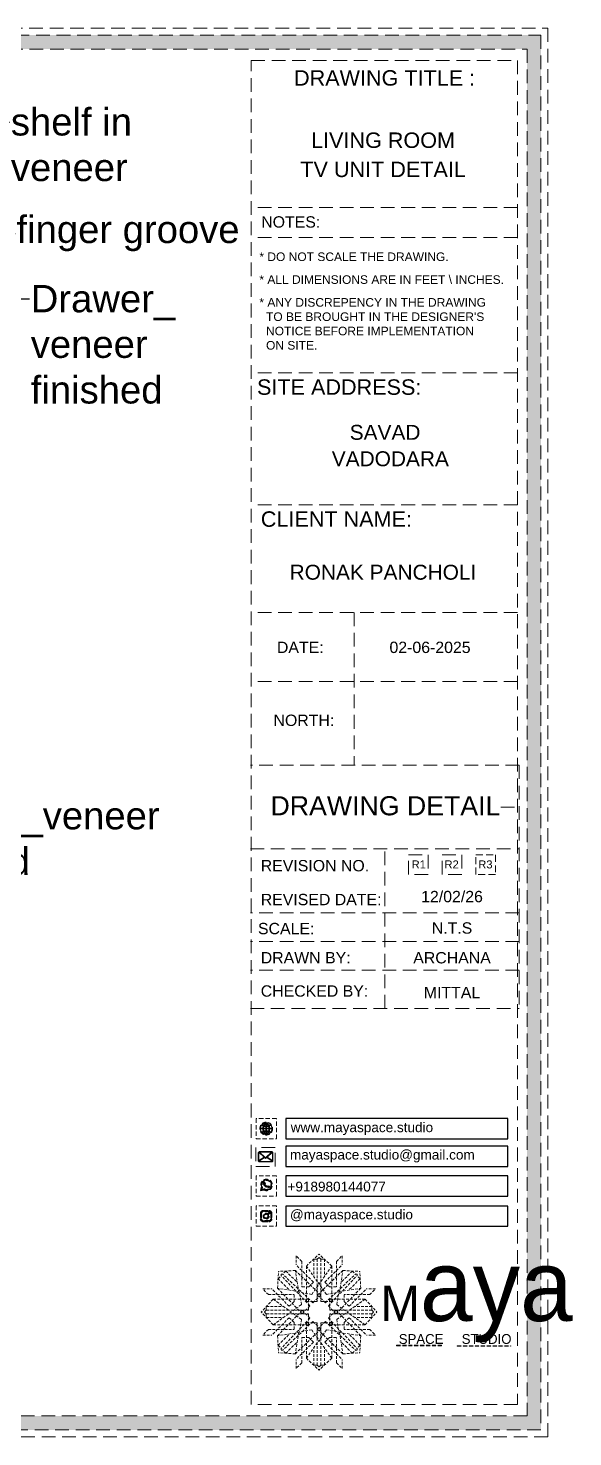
# Model space of a CAD drawing. Header units: millimetres. Extents: x 35877 to 3066687, y -650199 to -40525.
# Drawn here: x 147444.4 to 147484.2, y -179485.1 to -179382.1 of the extents above; entities that cross this region are included whole.
import ezdxf
from ezdxf import colors
from ezdxf.entities.mleader import LeaderData, LeaderLine
from ezdxf.enums import TextEntityAlignment as Align
from ezdxf.math import Vec2, Vec3

# ---------------------------------------------------------------- set-up
doc = ezdxf.new("R2010")
doc.units = ezdxf.units.MM
doc.header["$MEASUREMENT"] = 0
doc.linetypes.add('DASHEDX2', pattern=[1.5, 1, -0.5])
for name, color, linetype, lineweight in [('dim05', 1, 'Continuous', 13), ('Dimension', 10, 'DASHEDX2', 20), ('NAME PLATE', 7, 'Continuous', 25)]:
    doc.layers.add(name, color=color, linetype=linetype, lineweight=lineweight)
doc.styles.add('Arial', font='arial.ttf')
doc.styles.get("Standard").update_dxf_attribs({"font": 'arial.ttf', "height": 6})

# ---------------------------------------------------------------- blocks, each defined once
blk = doc.blocks.new('FSFSF')
at = {"color": 42, "lineweight": 5, "true_color": 0xe0ac11}
for p, q in [((28600.03, 143.51), (28600.03, 140.16)), ((28602.15, 141.41), (28600.03, 143.51)), ((28602.15, 141.41), (28602.15, 131.95)), ((28603.86, 139.69), (28608.58, 144.08)), ((28607.9, 142.22), (28606.58, 142.22)), ((28606.58, 142.22), (28606.58, 135.84)), ((28607.9, 142.22), (28608.58, 142.85)), ((28607.9, 142.22), (28607.9, 126.58)), ((28613.31, 139.69), (28608.58, 144.08)), ((28609.27, 142.22), (28608.59, 142.85)), ((28609.27, 142.22), (28609.27, 126.58)), ((28609.27, 142.22), (28610.59, 142.22)), ((28610.59, 142.22), (28610.59, 135.84)), ((28615.02, 141.41), (28617.14, 143.51)), ((28615.02, 141.41), (28615.02, 131.95)), ((28617.14, 143.51), (28617.14, 140.16)), ((28593.19, 131.45), (28593.54, 137.71)), ((28593.39, 135), (28594.56, 136.12)), ((28599.8, 138.06), (28593.54, 137.71)), ((28595.12, 136.69), (28594.53, 136.69)), ((28594.56, 136.12), (28594.56, 136.71)), ((28605.17, 124.98), (28594.56, 136.12)), ((28596.24, 137.86), (28595.12, 136.69)), ((28606.27, 126.08), (28595.12, 136.69)), ((28596.24, 137.86), (28600.47, 133.65)), ((28601.03, 130), (28599.8, 138.06)), ((28599.8, 138.05), (28608.58, 129.56)), ((28606.47, 133.76), (28600.03, 140.16)), ((28603.86, 126.58), (28603.86, 139.69)), ((28603.86, 139.69), (28608.58, 133.02)), ((28613.31, 139.69), (28608.59, 133.02)), ((28617.37, 138.05), (28608.59, 129.56)), ((28610.7, 133.76), (28617.14, 140.16)), ((28610.9, 126.08), (28622.05, 136.69)), ((28612.02, 124.98), (28622.62, 136.12)), ((28613.31, 126.58), (28613.31, 139.69)), ((28616.14, 130), (28617.37, 138.06)), ((28620.93, 137.86), (28616.7, 133.65)), ((28617.37, 138.06), (28623.63, 137.71)), ((28620.93, 137.86), (28622.05, 136.69)), ((28622.05, 136.69), (28622.64, 136.69)), ((28622.62, 136.12), (28622.62, 136.71)), ((28623.8, 135), (28622.62, 136.12)), ((28624, 131.45), (28623.65, 137.71)), ((28587.73, 131.22), (28591.08, 131.22)), ((28589.84, 129.1), (28587.73, 131.22)), ((28597.49, 124.78), (28591.08, 131.22)), ((28593.19, 131.45), (28601.69, 122.67)), ((28601.25, 130.22), (28593.19, 131.45)), ((28593.39, 135), (28597.6, 130.78)), ((28604.75, 131.95), (28602.15, 131.95)), ((28606.47, 133.76), (28604.75, 131.95)), ((28605.86, 129.18), (28608.58, 133.02)), ((28611.31, 129.18), (28608.59, 133.02)), ((28610.7, 133.76), (28612.42, 131.95)), ((28612.42, 131.95), (28615.02, 131.95)), ((28623.99, 131.45), (28615.5, 122.67)), ((28615.94, 130.22), (28624, 131.45)), ((28623.8, 135), (28619.59, 130.78)), ((28619.7, 124.78), (28626.1, 131.22)), ((28629.45, 131.22), (28626.1, 131.22)), ((28627.34, 129.1), (28629.45, 131.22)), ((28591.56, 127.39), (28587.17, 122.66)), ((28589.84, 129.1), (28599.29, 129.1)), ((28604.66, 127.39), (28591.56, 127.39)), ((28591.56, 127.39), (28598.23, 122.67)), ((28597.49, 124.78), (28599.29, 126.5)), ((28602.07, 125.39), (28598.23, 122.67)), ((28599.29, 126.5), (28599.29, 129.1)), ((28605.86, 129.18), (28601.03, 130)), ((28602.07, 125.39), (28601.25, 130.22)), ((28603.68, 126.54), (28603.68, 127.39)), ((28604.66, 126.54), (28603.68, 126.54)), ((28604.71, 127.57), (28603.86, 127.57)), ((28607.9, 126.58), (28603.86, 126.58)), ((28604.66, 123.35), (28604.66, 127.39)), ((28604.7, 126.58), (28604.71, 127.57)), ((28606.27, 126.08), (28608.58, 128.27)), ((28607.9, 128.92), (28608.58, 129.56)), ((28607.9, 128.92), (28608.58, 128.27)), ((28609.27, 128.92), (28608.59, 129.56)), ((28609.27, 128.92), (28608.59, 128.27)), ((28610.9, 126.08), (28608.59, 128.27)), ((28609.27, 126.58), (28613.31, 126.58)), ((28611.31, 129.18), (28616.14, 130)), ((28612.46, 126.58), (28612.46, 127.57)), ((28612.46, 127.57), (28613.31, 127.57)), ((28612.52, 123.35), (28612.52, 127.39)), ((28612.52, 127.39), (28625.63, 127.39)), ((28612.52, 126.54), (28613.51, 126.54)), ((28613.51, 126.54), (28613.51, 127.39)), ((28615.12, 125.39), (28615.94, 130.22)), ((28615.12, 125.39), (28618.96, 122.67)), ((28627.34, 129.1), (28617.89, 129.1)), ((28617.89, 126.5), (28617.89, 129.1)), ((28619.7, 124.78), (28617.89, 126.5)), ((28625.63, 127.39), (28618.96, 122.67)), ((28625.63, 127.39), (28630.02, 122.66)), ((28591.56, 117.94), (28587.17, 122.66)), ((28589.03, 123.35), (28588.4, 122.67)), ((28589.03, 121.98), (28588.4, 122.65)), ((28589.03, 123.35), (28589.03, 124.67)), ((28589.03, 124.67), (28595.4, 124.67)), ((28589.03, 123.35), (28604.66, 123.35)), ((28589.03, 121.98), (28604.66, 121.98)), ((28589.03, 121.98), (28589.03, 120.66)), ((28589.03, 120.66), (28595.4, 120.66)), ((28597.49, 120.54), (28591.08, 114.11)), ((28591.56, 117.94), (28598.23, 122.65)), ((28593.19, 113.88), (28601.69, 122.65)), ((28605.17, 120.35), (28594.56, 109.2)), ((28597.49, 120.54), (28599.29, 118.83)), ((28602.07, 119.94), (28598.23, 122.65)), ((28602.33, 123.35), (28601.69, 122.67)), ((28602.33, 121.98), (28601.69, 122.65)), ((28602.33, 123.35), (28602.97, 122.67)), ((28602.33, 121.98), (28602.97, 122.65)), ((28605.17, 124.98), (28602.97, 122.67)), ((28605.17, 120.35), (28602.97, 122.65)), ((28604.66, 121.98), (28604.66, 117.94)), ((28612.02, 124.98), (28614.21, 122.67)), ((28612.02, 120.35), (28614.21, 122.65)), ((28612.02, 120.35), (28622.62, 109.2)), ((28628.16, 123.35), (28612.52, 123.35)), ((28612.52, 121.98), (28612.52, 117.94)), ((28628.16, 121.98), (28612.52, 121.98)), ((28614.85, 123.35), (28614.21, 122.67)), ((28614.85, 121.98), (28614.21, 122.65)), ((28614.85, 123.35), (28615.5, 122.67)), ((28614.85, 121.98), (28615.5, 122.65)), ((28615.12, 119.94), (28618.96, 122.65)), ((28623.99, 113.88), (28615.5, 122.65)), ((28619.7, 120.54), (28617.89, 118.83)), ((28625.63, 117.94), (28618.96, 122.65)), ((28619.7, 120.54), (28626.1, 114.11)), ((28628.16, 124.67), (28621.78, 124.67)), ((28628.16, 120.66), (28621.78, 120.66)), ((28625.63, 117.94), (28630.02, 122.66)), ((28628.16, 123.35), (28628.16, 124.67)), ((28628.16, 123.35), (28628.78, 122.67)), ((28628.16, 121.98), (28628.78, 122.65)), ((28628.16, 121.98), (28628.16, 120.66)), ((28589.84, 116.23), (28587.73, 114.11)), ((28589.84, 116.23), (28599.29, 116.23)), ((28604.66, 117.94), (28591.56, 117.94)), ((28601.25, 115.1), (28593.19, 113.87)), ((28606.27, 119.15), (28595.12, 108.54)), ((28599.29, 118.83), (28599.29, 116.23)), ((28599.8, 107.17), (28608.58, 115.67)), ((28601.03, 115.23), (28599.8, 107.17)), ((28605.86, 116.05), (28601.03, 115.23)), ((28602.07, 119.94), (28601.25, 115.1)), ((28604.66, 118.78), (28603.68, 118.78)), ((28603.68, 118.78), (28603.68, 117.94)), ((28607.9, 118.65), (28603.86, 118.65)), ((28603.86, 118.65), (28603.86, 105.54)), ((28604.71, 117.66), (28603.86, 117.66)), ((28604.7, 118.65), (28604.71, 117.66)), ((28605.86, 116.05), (28608.58, 112.21)), ((28606.27, 119.15), (28608.58, 116.96)), ((28607.9, 103.01), (28607.9, 118.65)), ((28607.9, 116.31), (28608.58, 116.96)), ((28607.9, 116.31), (28608.58, 115.67)), ((28610.9, 119.15), (28608.59, 116.96)), ((28609.27, 116.31), (28608.59, 116.96)), ((28609.27, 116.31), (28608.59, 115.67)), ((28611.31, 116.05), (28608.59, 112.21)), ((28617.37, 107.17), (28608.59, 115.67)), ((28609.27, 118.65), (28613.31, 118.65)), ((28609.27, 103.01), (28609.27, 118.65)), ((28610.9, 119.15), (28622.05, 108.54)), ((28611.31, 116.05), (28616.14, 115.23)), ((28612.46, 118.65), (28612.46, 117.66)), ((28612.46, 117.66), (28613.31, 117.66)), ((28612.52, 118.78), (28613.51, 118.78)), ((28612.52, 117.94), (28625.63, 117.94)), ((28613.31, 118.65), (28613.31, 105.54)), ((28613.51, 118.78), (28613.51, 117.94)), ((28615.12, 119.94), (28615.94, 115.1)), ((28615.94, 115.1), (28624, 113.87)), ((28616.14, 115.23), (28617.37, 107.17)), ((28617.89, 118.83), (28617.89, 116.23)), ((28627.34, 116.23), (28617.89, 116.23)), ((28627.34, 116.23), (28629.45, 114.11)), ((28587.73, 114.11), (28591.08, 114.11)), ((28593.19, 113.87), (28593.54, 107.62)), ((28593.39, 110.32), (28597.6, 114.55)), ((28593.39, 110.32), (28594.56, 109.2)), ((28596.24, 107.37), (28600.47, 111.58)), ((28606.47, 111.47), (28600.03, 105.07)), ((28602.15, 103.82), (28602.15, 113.27)), ((28604.75, 113.27), (28602.15, 113.27)), ((28603.86, 105.54), (28608.58, 112.21)), ((28606.47, 111.47), (28604.75, 113.27)), ((28613.31, 105.54), (28608.59, 112.21)), ((28610.7, 111.47), (28612.42, 113.27)), ((28610.7, 111.47), (28617.14, 105.07)), ((28612.42, 113.27), (28615.02, 113.27)), ((28615.02, 103.82), (28615.02, 113.27)), ((28620.93, 107.37), (28616.7, 111.58)), ((28623.8, 110.32), (28619.59, 114.55)), ((28623.8, 110.32), (28622.62, 109.2)), ((28624, 113.87), (28623.65, 107.62)), ((28629.45, 114.11), (28626.1, 114.11)), ((28599.8, 107.17), (28593.54, 107.52)), ((28595.12, 108.54), (28594.53, 108.54)), ((28594.56, 109.2), (28594.56, 108.61)), ((28596.24, 107.37), (28595.12, 108.54)), ((28600.03, 101.71), (28600.03, 105.07)), ((28603.86, 105.54), (28608.58, 101.15)), ((28606.58, 103.01), (28606.58, 109.38)), ((28613.31, 105.54), (28608.58, 101.15)), ((28610.59, 103.01), (28610.59, 109.38)), ((28617.14, 101.71), (28617.14, 105.07)), ((28617.37, 107.17), (28623.63, 107.52)), ((28620.93, 107.37), (28622.05, 108.54)), ((28622.05, 108.54), (28622.64, 108.54)), ((28622.62, 109.2), (28622.62, 108.61)), ((28602.15, 103.82), (28600.03, 101.71)), ((28607.9, 103.01), (28606.58, 103.01)), ((28607.9, 103.01), (28608.58, 102.38)), ((28609.27, 103.01), (28608.59, 102.38)), ((28609.27, 103.01), (28610.59, 103.01)), ((28615.02, 103.82), (28617.14, 101.71))]:
    blk.add_line(p, q, dxfattribs=at)
blk = doc.blocks.new('hgwg')
at = {"layer": 'Dimension', "true_color": 0xd39e00}
h = blk.add_hatch(color=42, dxfattribs=at)
h.dxf.hatch_style = 1
h.paths.add_polyline_path([(27505.71, 45.05), (27494.27, 45.05), (27494.27, 44.9), (27505.71, 44.9)])
h = blk.add_hatch(color=42, dxfattribs=at)
h.dxf.hatch_style = 1
h.paths.add_polyline_path([(27523.3, 44.9), (27509.68, 44.9), (27509.68, 44.75), (27523.3, 44.75)])
at = {"layer": 'Dimension', "color": 42, "true_color": 0xd39e00}
for p, q in [((27494.27, 45.05), (27505.71, 45.05)), ((27494.27, 44.9), (27494.27, 45.05)), ((27494.27, 44.9), (27505.71, 44.9)), ((27505.71, 45.05), (27505.71, 44.9)), ((27509.68, 44.9), (27523.3, 44.9)), ((27509.68, 44.9), (27509.68, 44.75)), ((27509.68, 44.75), (27523.3, 44.75)), ((27523.3, 44.75), (27523.3, 44.9))]:
    blk.add_line(p, q, dxfattribs=at)
at = {"layer": 'Dimension', "color": 42, "true_color": 0xd39e00, "attachment_point": 1}
for s, width, insert, char_height in [('{\\fCinzel|b0|i0|c0|p2;\\H1.5x;M\\fAmsterdam One|b0|i0|c0|p2;\\H2x;aya}', 85.3277, (27490.17, 69.17), 6), ('{\\fCinzel|b0|i0|c0|p0;SPACE     STUDIO}', 66.129, (27494.83, 47.86), 2.5)]:
    blk.add_mtext_dynamic_manual_height_columns(s, width=width, gutter_width=30, heights=[0], dxfattribs=dict(at, insert=insert, char_height=char_height))
blk = doc.blocks.new('aggerg')
at = {"layer": 'Dimension', "color": 42, "true_color": 0xd39e00}
blk.add_lwpolyline([(-1.41, 1.41), (1.41, 1.41), (1.41, -1.41), (-1.41, -1.41)], close=True, dxfattribs=at)
at = {"layer": 'NAME PLATE', "lineweight": 0, "insert": (-0.03, 0.62), "char_height": 1.151, "width": 2.2458, "attachment_point": 2, "style": 'Arial'}
blk.add_mtext('R3', dxfattribs=at)
blk = doc.blocks.new('QEGW4TG')
at = {"layer": 'Dimension', "true_color": 0x000000}
h = blk.add_hatch(color=18, dxfattribs=at)
h.dxf.hatch_style = 1
h.paths.add_polyline_path([(2.69, 1.93, 0.170513), (2.95, 1.97, 0.190337), (3.11, 2.18, 0.316231), (3.07, 2.28), (2.79, 2.37, 0.273721), (2.69, 2.34, 0.040749), (2.63, 2.27, -0.441282), (2.53, 2.25, -0.11828), (2.06, 2.64, -0.441282), (2.07, 2.74, 0.040749), (2.13, 2.81, 0.290083), (2.14, 2.92), (2.01, 3.18, 0.316231), (1.91, 3.2, 0.190337), (1.73, 3, 0.170513), (1.72, 2.74, 0.252784)], flags=0)
h.paths.add_polyline_path([(1.19, 1.98), (1.03, 1.3, 0.550912), (1.11, 1.23), (1.75, 1.39, 6.344125)])
h.paths.add_polyline_path([(1.81, 1.7), (1.4, 1.6), (1.5, 2.03, -9.071339)], flags=16)
h.paths.add_polyline_path([(3.11, 2.16, -0.17811), (2.95, 1.97, -0.170513), (2.69, 1.93, -0.252784), (1.72, 2.74, -0.170513), (1.73, 3, -0.17811), (1.89, 3.19, -0.370089), (2.01, 3.18), (2.14, 2.92, -0.307185), (2.13, 2.8, -0.041087), (2.06, 2.73, 0.321676), (2.05, 2.65, 0.126524), (2.55, 2.24, 0.312216), (2.62, 2.26, -0.041087), (2.68, 2.34, -0.290673), (2.79, 2.37), (3.07, 2.28, -0.370089)], flags=0)
h = blk.add_hatch(color=18, dxfattribs=at)
h.dxf.hatch_style = 1
h.paths.add_polyline_path([(2.79, 2.37, 0.273721), (2.69, 2.34, 0.040749), (2.63, 2.27, -0.441282), (2.53, 2.25, -0.11828), (2.06, 2.64, -0.441282), (2.07, 2.74, 0.040749), (2.13, 2.81, 0.290083), (2.14, 2.92), (2.01, 3.18, 0.316231), (1.91, 3.2, 0.190337), (1.73, 3, 0.170513), (1.72, 2.74, 0.252784), (2.69, 1.93, 0.170513), (2.95, 1.97, 0.190337), (3.11, 2.18, 0.316231), (3.07, 2.28)])
for p, q in [((1.19, 1.98), (1.03, 1.3)), ((1.1, 1.23), (1.75, 1.39)), ((1.5, 2.03), (1.4, 1.6)), ((1.4, 1.6), (1.81, 1.7)), ((2.01, 3.18), (2.14, 2.92)), ((3.07, 2.28), (2.8, 2.36))]:
    blk.add_line(p, q)
blk.add_lwpolyline([(0, 0), (4.68, 0), (4.68, 4.68), (0, 4.68)], close=True)
for centre, radius, start, end in [((2.39, 2.56), 1.34, 241.4727, 205.6422), ((2.39, 2.56), 1.04, 235.9962, 210.8333), ((1.09, 1.29), 0.0598, 164.8483, 282.1458), ((2.09, 2.87), 0.39, 159.7007, 198.4072), ((2.96, 3.23), 1.33, 201.4218, 258.1669), ((2.07, 2.87), 0.364, 118.9685, 159.3648), ((1.94, 3.12), 0.0896, 41.8985, 123.1344), ((2.11, 2.68), 0.066, 135.9932, 224.8892), ((1.67, 3.16), 0.586, 312.4617, 321.8728), ((3.12, 3.42), 1.31, 216.5455, 243.5279), ((2.05, 2.87), 0.104, 320.3924, 28.6971), ((2.57, 2.3), 0.066, 234.2482, 323.1441), ((3.11, 1.94), 0.586, 137.2645, 146.6756), ((2.76, 2.27), 0.104, 70.4402, 138.745), ((2.75, 2.31), 0.39, 260.7301, 299.4366), ((2.76, 2.29), 0.364, 299.7725, 340.1688), ((3.03, 2.2), 0.0896, 336.0029, 57.2388)]:
    blk.add_arc(centre, radius, start, end)
blk = doc.blocks.new('ASGERG')
at = {"layer": 'Dimension', "true_color": 0x000000}
h = blk.add_hatch(color=18, dxfattribs=at)
h.dxf.hatch_style = 1
h.paths.add_polyline_path([(0.99, 1.7, 0.353872), (1.69, 1.03), (2.96, 1.03, 0.353872), (3.66, 1.7), (3.66, 2.99, 0.353872), (2.96, 3.67), (1.69, 3.67, 0.353872), (0.99, 2.99)])
h.paths.add_polyline_path([(1.27, 2.97, -0.353872), (1.72, 3.4), (2.94, 3.4, -0.353872), (3.38, 2.97), (3.38, 1.72, -0.353872), (2.94, 1.3), (1.72, 1.3, -0.353872), (1.27, 1.72)], flags=16)
h.paths.add_polyline_path([(3.02, 2.35, -1), (1.64, 2.35, -1)], flags=0)
h.paths.add_polyline_path([(2.74, 2.35, -1), (1.92, 2.35, -1)], flags=0)
h.paths.add_polyline_path([(2.86, 3.02, -1), (3.19, 3.02, -1)], flags=0)
h.paths.add_polyline_path([(1.64, 2.35, 1), (3.02, 2.35, 1)], flags=0)
h = blk.add_hatch(color=18, dxfattribs=at)
h.dxf.hatch_style = 1
h.paths.add_polyline_path([(1.64, 2.35, 1), (3.02, 2.35, 1)])
h.paths.add_polyline_path([(2.74, 2.35, -1), (1.92, 2.35, -1)], flags=16)
h = blk.add_hatch(color=18, dxfattribs=at)
h.dxf.hatch_style = 1
h.paths.add_polyline_path([(3.19, 3.02, 1), (2.86, 3.02, 1)])
for p, q in [((1.69, 3.67), (2.96, 3.67)), ((2.94, 3.4), (1.72, 3.4)), ((0.99, 2.99), (0.99, 1.7)), ((1.27, 2.97), (1.27, 1.72)), ((1.69, 1.03), (2.96, 1.03)), ((2.94, 1.3), (1.72, 1.3)), ((3.38, 2.97), (3.38, 1.72)), ((3.66, 2.99), (3.66, 1.7))]:
    blk.add_line(p, q)
blk.add_lwpolyline([(0, 0), (4.68, 0), (4.68, 4.68), (0, 4.68)], close=True)
for centre, radius in [((2.33, 2.35), 0.694), ((2.33, 2.35), 0.414), ((3.02, 3.02), 0.168)]:
    blk.add_circle(centre, radius)
for centre, radius, start, end in [((1.76, 2.89), 0.778, 94.8631, 172.8127), ((1.76, 2.91), 0.491, 94.8631, 172.8127), ((2.9, 2.91), 0.491, 7.1873, 85.1369), ((2.89, 2.89), 0.778, 7.1873, 85.1369), ((1.76, 1.8), 0.778, 187.1873, 265.1369), ((1.76, 1.78), 0.491, 187.1873, 265.1369), ((2.9, 1.78), 0.491, 274.8631, 352.8127), ((2.89, 1.8), 0.778, 274.8631, 352.8127)]:
    blk.add_arc(centre, radius, start, end)
blk = doc.blocks.new('DTGWEGEARG')
at = {"layer": 'Dimension', "true_color": 0x000000}
h = blk.add_hatch(color=18, dxfattribs=at)
h.dxf.hatch_style = 1
h.paths.add_polyline_path([(3.83, 2.34, 1), (0.85, 2.34, 1)])
h.paths.add_polyline_path([(2.51, 1.01, 0.105795), (2.96, 1.58, -0.055205), (3.3, 1.41, -0.169822)], flags=16)
h.paths.add_polyline_path([(2.41, 1.12), (2.41, 1.69, -0.058279), (2.81, 1.63, -0.103353)], flags=16)
h.paths.add_polyline_path([(2.26, 1.13, -0.101741), (1.87, 1.63, -0.057171), (2.26, 1.69)], flags=16)
h.paths.add_polyline_path([(2.17, 1.01, -0.169822), (1.38, 1.41, -0.055205), (1.72, 1.58, 0.105795)], flags=16)
h.paths.add_polyline_path([(3.02, 1.72, 0.081336), (3.13, 2.27), (3.68, 2.27, -0.152069), (3.4, 1.52, 0.05687)], flags=16)
h.paths.add_polyline_path([(2.87, 1.77, 0.061945), (2.41, 1.84), (2.41, 2.27), (2.98, 2.27, -0.081344)], flags=16)
h.paths.add_polyline_path([(2.26, 1.84, 0.060923), (1.8, 1.77, -0.081344), (1.7, 2.27), (2.26, 2.27)], flags=16)
h.paths.add_polyline_path([(1.66, 1.72, 0.05687), (1.28, 1.52, -0.152069), (1, 2.27), (1.55, 2.27, 0.081336)], flags=16)
h.paths.add_polyline_path([(2.41, 2.42), (2.41, 2.83, 0.061945), (2.87, 2.91, -0.080009), (2.98, 2.42)], flags=16)
h.paths.add_polyline_path([(3.13, 2.42, 0.080116), (3.02, 2.96, 0.05687), (3.4, 3.16, 0.028258), (3.3, 3.27, -0.055205), (2.96, 3.1, 0.105795), (2.51, 3.67, -0.36029), (3.68, 2.42)], flags=16)
h.paths.add_polyline_path([(2.26, 2.42), (1.7, 2.42, -0.080009), (1.8, 2.91, 0.060923), (2.26, 2.84)], flags=16)
h.paths.add_polyline_path([(1.55, 2.42), (1, 2.42, -0.150466), (1.28, 3.16, 0.05687), (1.66, 2.96, 0.080116)], flags=16)
h.paths.add_polyline_path([(2.41, 2.98), (2.41, 3.56, -0.103353), (2.81, 3.05, -0.058279)], flags=16)
h.paths.add_polyline_path([(2.26, 2.99, -0.057171), (1.87, 3.05, -0.101741), (2.26, 3.55)], flags=16)
h.paths.add_polyline_path([(1.72, 3.1, -0.055205), (1.38, 3.27, -0.169822), (2.17, 3.67, 0.105795)], flags=16)
blk.add_lwpolyline([(0, 0), (4.68, 0), (4.68, 4.68), (0, 4.68)], close=True)
at = {"layer": 'Dimension', "color": 18, "true_color": 0x000000}
for p, q in [((2.26, 3.55), (2.26, 2.99)), ((2.41, 3.56), (2.41, 2.98)), ((1, 2.42), (1.55, 2.42)), ((1, 2.27), (1.55, 2.27)), ((1.7, 2.42), (2.26, 2.42)), ((1.7, 2.27), (2.26, 2.27)), ((2.26, 2.84), (2.26, 2.42)), ((2.26, 2.27), (2.26, 1.84)), ((2.26, 1.69), (2.26, 1.13)), ((2.41, 2.83), (2.41, 2.42)), ((2.41, 2.42), (2.98, 2.42)), ((2.41, 2.27), (2.98, 2.27)), ((2.41, 2.27), (2.41, 1.84)), ((2.41, 1.69), (2.41, 1.12)), ((3.13, 2.42), (3.68, 2.42)), ((3.13, 2.27), (3.68, 2.27))]:
    blk.add_line(p, q, dxfattribs=at)
blk.add_circle((2.34, 2.34), 1.49, dxfattribs=at)
for centre, radius, start, end in [((2.34, 2.34), 1.34, 97.3549, 135.9073), ((2.34, 4.74), 1.75, 236.7417, 249.3811), ((3.28, 2.34), 1.73, 129.9301, 154.0867), ((3.28, 2.34), 1.58, 130.1073, 153.3446), ((1.4, 2.34), 1.58, 26.6554, 50.2584), ((2.34, 2.34), 1.34, 3.3907, 82.6451), ((1.4, 2.34), 1.73, 25.9133, 50.0699), ((2.34, 4.74), 1.75, 290.6189, 303.2583), ((2.34, 2.34), 1.34, 142.3819, 176.6093), ((2.34, 2.34), 1.34, 183.0315, 217.6181), ((2.34, 4.74), 1.9, 236.1399, 249.1595), ((2.34, -0.06), 1.9, 110.8405, 123.8601), ((2.34, -0.06), 1.75, 110.6189, 123.2583), ((2.34, 2.34), 1.34, 224.0927, 262.6451), ((3.28, 2.34), 1.73, 159.0567, 177.3789), ((3.28, 2.34), 1.73, 182.3435, 200.9433), ((3.28, 2.34), 1.58, 158.8325, 177.1302), ((3.28, 2.34), 1.58, 182.5658, 201.1675), ((3.28, 2.34), 1.73, 205.9133, 230.0699), ((2.34, 4.74), 1.9, 253.6799, 267.6253), ((2.34, -0.06), 1.9, 92.3747, 106.3201), ((2.34, 4.74), 1.75, 254.3336, 267.422), ((2.34, -0.06), 1.75, 92.578, 105.6664), ((3.28, 2.34), 1.58, 206.6554, 229.8927), ((2.34, 4.74), 1.75, 272.3248, 285.6664), ((2.34, 4.74), 1.9, 272.1415, 286.3201), ((2.34, -0.06), 1.9, 73.6799, 87.8585), ((2.34, -0.06), 1.75, 74.3336, 87.6752), ((1.4, 2.34), 1.58, 309.7416, 333.3446), ((1.4, 2.34), 1.73, 309.9301, 334.0867), ((2.34, 2.34), 1.34, 277.3549, 315.9073), ((1.4, 2.34), 1.58, 2.8698, 21.1675), ((1.4, 2.34), 1.58, 338.8325, 357.4342), ((2.34, -0.06), 1.75, 56.7417, 69.3811), ((2.34, 4.74), 1.9, 290.8405, 303.8601), ((1.4, 2.34), 1.73, 2.6211, 20.9433), ((1.4, 2.34), 1.73, 339.0567, 357.6565), ((2.34, -0.06), 1.9, 56.1399, 69.1595), ((2.34, 2.34), 1.34, 322.3819, 356.9685)]:
    blk.add_arc(centre, radius, start, end, dxfattribs=at)

msp = doc.modelspace()

# ---------------------------------------------------------------- hatches: boundary and pattern name
at = {"layer": 'Dimension', "true_color": 0xd39e00, "transparency": 33554687}
h = msp.add_hatch(color=42, dxfattribs=at)
h.paths.add_polyline_path([(147337.0213, -179382.6007), (147337.0213, -179484.5909), (147481.9194, -179484.5909), (147481.9194, -179382.6007)])
h.paths.add_polyline_path([(147338.0383, -179383.6176), (147480.9024, -179383.6176), (147480.9024, -179483.5739), (147338.0383, -179483.5739)], flags=16)
at = {"layer": 'Dimension', "true_color": 0x000000, "transparency": 33554687}
h = msp.add_hatch(color=18, dxfattribs=at)
h.dxf.hatch_style = 1
h.paths.add_polyline_path([(147462.2227, -179464.9976, 0.41421356), (147462.3307, -179464.8896), (147462.3307, -179464.3498, 0.41421356), (147462.2227, -179464.2418), (147461.3649, -179464.2418, 0.41421356), (147461.2569, -179464.3498), (147461.2569, -179464.8896, 0.41421356), (147461.3649, -179464.9976)])
h.paths.add_polyline_path([(147461.8734, -179464.6723), (147462.2704, -179464.9374, -0.19891237), (147462.2227, -179464.9571), (147461.3649, -179464.9571, -0.19891237), (147461.3172, -179464.9374), (147461.7142, -179464.6723), (147461.7938, -179464.7469)], flags=16)
h.paths.add_polyline_path([(147461.7938, -179464.6914), (147461.3571, -179464.2828, -0.02878333), (147461.3649, -179464.2823), (147462.2227, -179464.2823, -0.02878333), (147462.2305, -179464.2828)], flags=16)
h.paths.add_polyline_path([(147461.9038, -179464.6439), (147462.2698, -179464.3014, -0.20248192), (147462.2902, -179464.3498), (147462.2902, -179464.8896, -0.04307597), (147462.2892, -179464.9012)], flags=16)
h.paths.add_polyline_path([(147461.6838, -179464.6439), (147461.2984, -179464.9012, -0.04307597), (147461.2974, -179464.8896), (147461.2974, -179464.3498, -0.20248192), (147461.3178, -179464.3014)], flags=16)

# ---------------------------------------------------------------- linework, layer by layer
at = {"color": 18, "true_color": 0x000000, "transparency": 33554687, "elevation": 0.2376}
for points in [[(147463.2648, -179463.3065), (147479.5004, -179463.3065), (147479.5004, -179461.8226), (147463.2648, -179461.8226)], [(147463.2648, -179465.3318), (147479.5004, -179465.3318), (147479.5004, -179463.848), (147463.2648, -179463.848)], [(147463.2723, -179467.4922), (147479.5004, -179467.4922), (147479.5004, -179466.0083), (147463.2723, -179466.0083)], [(147463.2648, -179469.7041), (147479.5004, -179469.7041), (147479.5004, -179468.2203), (147463.2648, -179468.2203)]]:
    msp.add_lwpolyline(points, close=True, dxfattribs=at)
at = {"layer": 'Dimension', "color": 42, "true_color": 0xd39e00, "transparency": 33554687}
for p, q in [((147480.214, -179395.2129, 0.2376), (147460.744, -179395.2129, 0.2376)), ((147480.214, -179397.4063, 0.2376), (147460.744, -179397.4063, 0.2376)), ((147480.214, -179407.3018, 0.2376), (147460.744, -179407.3018, 0.2376)), ((147480.214, -179416.9525, 0.2376), (147460.744, -179416.9525, 0.2376)), ((147480.214, -179424.8161, 0.2376), (147460.744, -179424.8161, 0.2376)), ((147468.2771, -179424.8161, 0.2376), (147468.2771, -179435.9937, 0.2376)), ((147480.214, -179429.8756, 0.2376), (147460.744, -179429.8756, 0.2376)), ((147480.332, -179435.9937, 0.2376), (147460.6838, -179435.9937, 0.2376)), ((147480.332, -179435.9937, 0.2376), (147480.332, -179453.7898, 0.2376)), ((147478.9767, -179439.0445, 0.2376), (147480.332, -179439.0445, 0.2376)), ((147460.6838, -179442.0952, 0.2376), (147480.332, -179442.0952, 0.2376)), ((147470.5079, -179453.7898, 0.2376), (147470.5079, -179442.0952, 0.2376)), ((147480.332, -179446.7731, 0.2376), (147460.6838, -179446.7731, 0.2376)), ((147480.332, -179448.8798, 0.2376), (147460.6838, -179448.8798, 0.2376)), ((147480.332, -179450.9866, 0.2376), (147460.6838, -179450.9866, 0.2376)), ((147460.6838, -179453.7898, 0.2376), (147480.332, -179453.7898, 0.2376))]:
    msp.add_line(p, q, dxfattribs=at)
at = {"layer": 'Dimension', "color": 18, "true_color": 0x000000, "transparency": 33554687}
for p, q in [((147461.2569, -179464.3498, 0.2376), (147461.2569, -179464.8896, 0.2376)), ((147461.2974, -179464.3498, 0.2376), (147461.2974, -179464.8896, 0.2376)), ((147461.2984, -179464.9012, 0.2376), (147461.6838, -179464.6439, 0.2376)), ((147461.3172, -179464.9374, 0.2376), (147461.7142, -179464.6723, 0.2376)), ((147461.3178, -179464.3014, 0.2376), (147461.6838, -179464.6439, 0.2376)), ((147461.3571, -179464.2828, 0.2376), (147461.7938, -179464.6914, 0.2376)), ((147461.3649, -179464.2418, 0.2376), (147462.2227, -179464.2418, 0.2376)), ((147461.3649, -179464.2823, 0.2376), (147462.2227, -179464.2823, 0.2376)), ((147461.3649, -179464.9571, 0.2376), (147462.2227, -179464.9571, 0.2376)), ((147461.3649, -179464.9976, 0.2376), (147462.2227, -179464.9976, 0.2376)), ((147461.7142, -179464.6723, 0.2376), (147461.7938, -179464.7469, 0.2376)), ((147461.7938, -179464.6914, 0.2376), (147462.2305, -179464.2828, 0.2376)), ((147461.7938, -179464.7469, 0.2376), (147461.8734, -179464.6723, 0.2376)), ((147462.2704, -179464.9374, 0.2376), (147461.8734, -179464.6723, 0.2376)), ((147461.9038, -179464.6439, 0.2376), (147462.2698, -179464.3014, 0.2376)), ((147462.2892, -179464.9012, 0.2376), (147461.9038, -179464.6439, 0.2376)), ((147462.2902, -179464.3498, 0.2376), (147462.2902, -179464.8896, 0.2376)), ((147462.3307, -179464.3498, 0.2376), (147462.3307, -179464.8896, 0.2376))]:
    msp.add_line(p, q, dxfattribs=at)
at = {"layer": 'Dimension', "color": 42, "true_color": 0xd39e00, "transparency": 33554687, "elevation": 0.2376}
for points in [[(147336.5129, -179382.0922), (147482.4278, -179382.0922), (147482.4278, -179485.0993), (147336.5129, -179485.0993)], [(147337.0213, -179382.6007), (147481.9194, -179382.6007), (147481.9194, -179484.5909), (147337.0213, -179484.5909)], [(147338.0383, -179383.6176), (147480.9024, -179383.6176), (147480.9024, -179483.5739), (147338.0383, -179483.5739)], [(147460.744, -179482.737), (147460.744, -179384.4546), (147480.214, -179384.4546), (147480.214, -179482.737)], [(147472.247, -179442.5478), (147473.6808, -179442.5478), (147473.6808, -179443.9816), (147472.247, -179443.9816)], [(147474.703, -179442.5478), (147476.1368, -179442.5478), (147476.1368, -179443.9816), (147474.703, -179443.9816)]]:
    msp.add_lwpolyline(points, close=True, dxfattribs=at)
at = {"layer": 'Dimension', "transparency": 33554687, "elevation": 0.2376}
msp.add_lwpolyline([(147461.0875, -179465.343), (147462.4986, -179465.343), (147462.4986, -179463.9318), (147461.0875, -179463.9318)], close=True, dxfattribs=at)
at = {"layer": 'Dimension', "color": 18, "true_color": 0x000000, "transparency": 33554687}
for centre, radius, start, end in [((147461.3649, -179464.3498, 0.2376), 0.108, 90, 180), ((147461.3649, -179464.8896, 0.2376), 0.108, 180, 270), ((147461.3649, -179464.3498, 0.2376), 0.0675, 134.21354, 180), ((147461.3649, -179464.8896, 0.2376), 0.0675, 180, 189.86619), ((147461.3649, -179464.8896, 0.2376), 0.0675, 224.999954, 270), ((147461.3649, -179464.3498, 0.2376), 0.0675, 90, 96.594811), ((147462.2227, -179464.3498, 0.2376), 0.108, 0, 90), ((147462.2227, -179464.3498, 0.2376), 0.0675, 83.405189, 90), ((147462.2227, -179464.8896, 0.2376), 0.108, 270, 0), ((147462.2227, -179464.8896, 0.2376), 0.0675, 270, 315.000046), ((147462.2227, -179464.3498, 0.2376), 0.0675, 0, 45.78646), ((147462.2227, -179464.8896, 0.2376), 0.0675, 350.13381, 0)]:
    msp.add_arc(centre, radius, start, end, dxfattribs=at)

# ---------------------------------------------------------------- block references
at = {"layer": 'Dimension', "transparency": 33554687, "xscale": 0.317213454805679, "yscale": 0.317213454805679, "zscale": 0.317213454805679}
msp.add_blockref('DTGWEGEARG', (147461.0952, -179463.3065, 0.2376), dxfattribs=at)
at = {"layer": 'Dimension', "color": 42, "true_color": 0xd39e00, "transparency": 33554687}
for name, p, xscale, yscale, zscale in [('QEGW4TG', (147461.1028, -179467.4922, 0.2376), 0.317213454805679, 0.317213454805679, 0.317213454805679), ('ASGERG', (147461.0952, -179469.7041, 0.2376), 0.317213454805679, 0.317213454805679, 0.317213454805679), ('FSFSF', (141819.8644, -179500.1798, 0.2376), 0.1973477701632857, 0.1973477701632857, 0.1973477701632857), ('hgwg', (139553.0785, -179491.3686, 0.2376), 0.2879977406481301, 0.2879977406481301, 0.2879977406481301)]:
    msp.add_blockref(name, p, dxfattribs=dict(at, xscale=xscale, yscale=yscale, zscale=zscale))
at = {"layer": 'NAME PLATE', "transparency": 33554687, "xscale": 0.5084613823548204, "yscale": 0.5084613823548204, "zscale": 0.5084613823548204}
msp.add_blockref('aggerg', (147477.8759, -179443.2647, 0.2376), dxfattribs=at)

# ---------------------------------------------------------------- texts
at = {"color": 18, "true_color": 0x000000, "transparency": 33554687, "char_height": 0.709278, "attachment_point": 1}
for s, width, gutter_width, insert in [('www.mayaspace.studio', 4.763121, 3.9842, (147463.631, -179462.1124, 0.2376)), ('mayaspace.studio@gmail.com', 2.971565, 2.4856, (147463.5745, -179464.1133, 0.2376)), ('+918980144077', 11.587719, 2.4856, (147463.391, -179466.4465, 0.2376)), ('@mayaspace.studio', 2.971565, 2.4856, (147463.5745, -179468.4856, 0.2376))]:
    msp.add_mtext_dynamic_manual_height_columns(s, width=width, gutter_width=gutter_width, heights=[0], dxfattribs=dict(at, insert=insert))
at = {"layer": 'NAME PLATE', "transparency": 33554687, "style": 'Arial'}
for s, height, p in [('DRAWING TITLE : ', 1.129539, (147470.7098, -179386.2937, 0.2376)), ('LIVING ROOM', 1.129539, (147470.3768, -179390.8504, 0.2376)), ('TV UNIT DETAIL', 1.129539, (147470.3817, -179392.9807, 0.2376)), ('NOTES:', 0.82994, (147463.6322, -179396.6761, 0.2376)), ('SITE ADDRESS:', 1.129539, (147467.1739, -179408.9021, 0.2376)), (' SAVAD ', 1.09191, (147470.5267, -179412.1928, 0.1859)), ('VADODARA', 1.09191, (147470.9096, -179414.1239, 0.1859)), ('CLIENT NAME:', 1.129539, (147466.9681, -179418.5527, 0.2376)), ('RONAK PANCHOLI    ', 1.09191, (147471.2204, -179422.4208, 0.1859)), ('DATE:', 0.82994, (147464.3282, -179427.7832, 0.2376)), ('02-06-2025', 0.82994, (147473.8128, -179427.7832, 0.2376)), ('NORTH:', 0.82994, (147464.5931, -179433.1188, 0.2376)), ('DRAWING DETAIL', 1.396477, (147470.5539, -179439.6502, 0.2376)), ('REVISION NO.', 0.829935, (147465.3999, -179443.7493, 0.2376)), ('REVISED DATE: ', 0.829935, (147466.0121, -179446.2238, 0.2376)), ('SCALE:', 0.82994, (147463.2983, -179448.3464, 0.2376)), ('DRAWN BY:', 0.82994, (147464.7231, -179450.4791, 0.2376)), ('ARCHANA', 0.82994, (147475.4199, -179450.4823, 0.2376)), ('CHECKED BY:', 0.829935, (147465.3679, -179452.9139, 0.2376)), ('MITTAL', 0.82994, (147475.4199, -179453.0241, 0.2376))]:
    msp.add_text(s, height=height, dxfattribs=at).set_placement(p, align=Align.CENTER)
for s, p in [('R1', (147472.4668, -179443.5348, 0.2376)), ('R2', (147474.8693, -179443.5348, 0.2376))]:
    msp.add_text(s, height=0.58507, dxfattribs=at).set_placement(p)
at = {"layer": 'NAME PLATE', "transparency": 33554687, "char_height": 0.627704, "width": 24.251475, "attachment_point": 1, "style": 'Arial'}
for s, insert in [('* DO NOT SCALE THE DRAWING.', (147461.3386, -179398.4925, 0.2376)), ('* ALL DIMENSIONS ARE IN FEET \\\\ INCHES.', (147461.3386, -179400.1617, 0.2376)), ("* ANY DISCREPENCY IN THE DRAWING \\P  TO BE BROUGHT IN THE DESIGNER'S\\P  NOTICE BEFORE IMPLEMENTATION \\P  ON SITE.", (147461.3386, -179401.8309, 0.2376))]:
    msp.add_mtext(s, dxfattribs=dict(at, insert=insert))
at = {"layer": 'NAME PLATE', "lineweight": 0, "transparency": 33554687, "char_height": 0.82994, "attachment_point": 2, "style": 'Arial'}
for s, insert, width in [('12/02/26', (147475.4199, -179445.1775, 0.2376), 7.19235), ('N.T.S', (147475.4199, -179447.475, 0.2376), 1.619809)]:
    msp.add_mtext(s, dxfattribs=dict(at, insert=insert, width=width))

# ---------------------------------------------------------------- leaders
at = {"layer": 'dim05', "color": 1, "lineweight": 0, "transparency": 33554687}
ml = msp.add_multileader_mtext('Standard', dxfattribs=at)
ml.set_content('shelf in \\Pveneer', color=1)
ml.set_leader_properties(color=5)
ml.build(insert=Vec2(0, 0))
ml.multileader.update_dxf_attribs({"text_right_attachment_type": 6, "dogleg_length": 0.36, "arrow_head_size": 2})
ctx = ml.context
ctx.base_point, ctx.char_height, ctx.arrow_head_size, ctx.landing_gap_size, ctx.plane_origin = Vec3(147443.0859, -179388.957), 2, 2, 0.09, Vec3(147428.0549, -179390.9059)
ctx.right_attachment = 6
notes = []
notes.append((ctx, [(0, (1, 1, 0), (147439.9543, -179388.957), (1, 0), 3.1317, [(0, [(147429.4461, -179393.0665)], 0, [])])]))
ctx.mtext.insert, ctx.mtext.width, ctx.mtext.flow_direction = Vec3(147443.1759, -179387.9406), 23.76669, 5
ml = msp.add_multileader_mtext('Standard', dxfattribs=at)
ml.set_content('finger groove', color=1)
ml.set_leader_properties(color=5)
ml.build(insert=Vec2(0, 0))
ml.multileader.update_dxf_attribs({"text_right_attachment_type": 6, "dogleg_length": 0.36, "arrow_head_size": 2})
ctx = ml.context
ctx.base_point, ctx.char_height, ctx.arrow_head_size, ctx.landing_gap_size, ctx.plane_origin = Vec3(147443.4953, -179397.1001), 2, 2, 0.09, Vec3(147428.9497, -179394.6946)
ctx.right_attachment = 6
notes.append((ctx, [(0, (1, 1, 0), (147440.3886, -179397.1001), (1, 0), 3.1067, [(0, [(147430.4934, -179394.6946)], 0, [])])]))
ctx.mtext.insert, ctx.mtext.width, ctx.mtext.flow_direction = Vec3(147443.5853, -179395.8061), 23.76669, 5
ml = msp.add_multileader_mtext('Standard', dxfattribs=at)
ml.set_content('Drawer_\\Pveneer finished', color=1)
ml.set_leader_properties(color=5)
ml.build(insert=Vec2(0, 0))
ml.multileader.update_dxf_attribs({"text_right_attachment_type": 6, "dogleg_length": 0.36, "arrow_head_size": 2})
ctx = ml.context
ctx.base_point, ctx.char_height, ctx.arrow_head_size, ctx.landing_gap_size, ctx.plane_origin = Vec3(147444.5396, -179401.8863), 2, 2, 0.09, Vec3(147429.408, -179401.8863)
ctx.right_attachment = 6
notes.append((ctx, [(0, (1, 1, 0), (147444.1796, -179401.8863), (1, 0), 0.36, [(0, [(147430.9517, -179401.8863)], 0, [])])]))
ctx.mtext.insert, ctx.mtext.width, ctx.mtext.flow_direction = Vec3(147444.6296, -179400.8699), 14.682128, 5
ml = msp.add_multileader_mtext('Standard', dxfattribs=at)
ml.set_content('Drawer_veneer finished', color=1)
ml.set_leader_properties(color=5)
ml.build(insert=Vec2(0, 0))
ml.multileader.update_dxf_attribs({"text_right_attachment_type": 6, "dogleg_length": 0.36, "arrow_head_size": 2})
ctx = ml.context
ctx.base_point, ctx.char_height, ctx.arrow_head_size, ctx.landing_gap_size, ctx.plane_origin = Vec3(147434.8575, -179439.6943), 2, 2, 0.09, Vec3(147427.16, -179439.6943)
ctx.right_attachment = 6
notes.append((ctx, [(0, (1, 1, 0), (147430.3078, -179439.6943), (1, 0), 4.5497, [(0, [(147423.5437, -179432.8749)], 0, [])])]))
ctx.mtext.insert, ctx.mtext.width, ctx.mtext.flow_direction = Vec3(147434.9475, -179438.6779), 14.682128, 5
for ctx, leaders in notes:
    for number, flags, end, landing, length, lines in leaders:
        leader = LeaderData()
        leader.index, (leader.has_last_leader_line, leader.has_dogleg_vector, leader.attachment_direction) = number, flags
        leader.last_leader_point, leader.dogleg_vector, leader.dogleg_length = Vec3(end), Vec3(landing), length
        for number, points, colour, breaks in lines:
            line = LeaderLine()
            line.index, line.vertices, line.color, line.breaks = number, Vec3.list(points), colors.encode_raw_color(colour), breaks
            leader.lines.append(line)
        ctx.leaders.append(leader)

doc.saveas('drawing.dxf')
